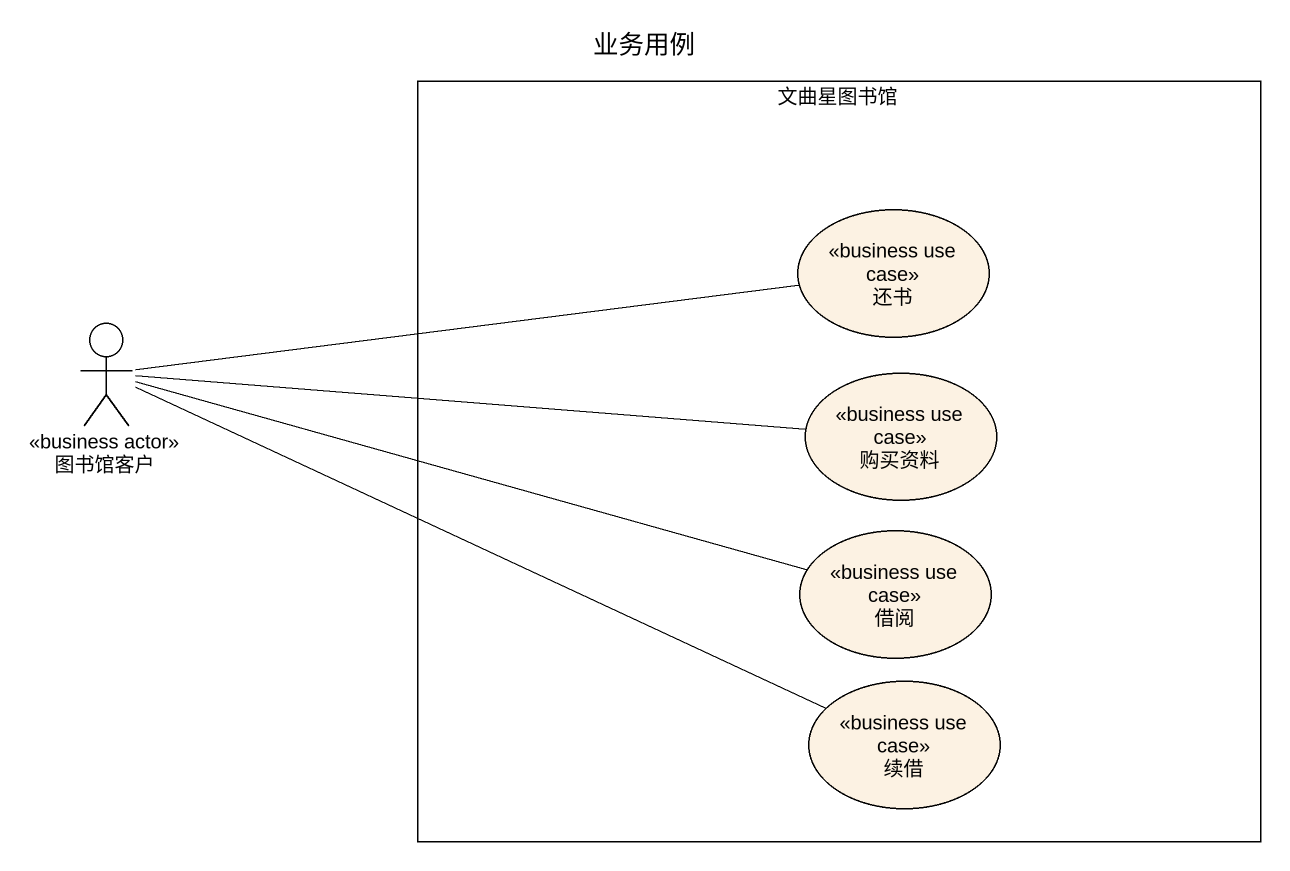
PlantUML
@startuml
title 业务用例
rectangle 文曲星图书馆 {
  usecase 还书 <<business use case>>
  usecase 购买资料 <<business use case>>
  usecase 借阅 <<business use case>>
  usecase 续借 <<business use case>>
}
actor 图书馆客户 <<business actor>>
图书馆客户 -right- 还书
图书馆客户 -right- 购买资料
图书馆客户 -right- 借阅
图书馆客户 -right- 续借
@enduml
